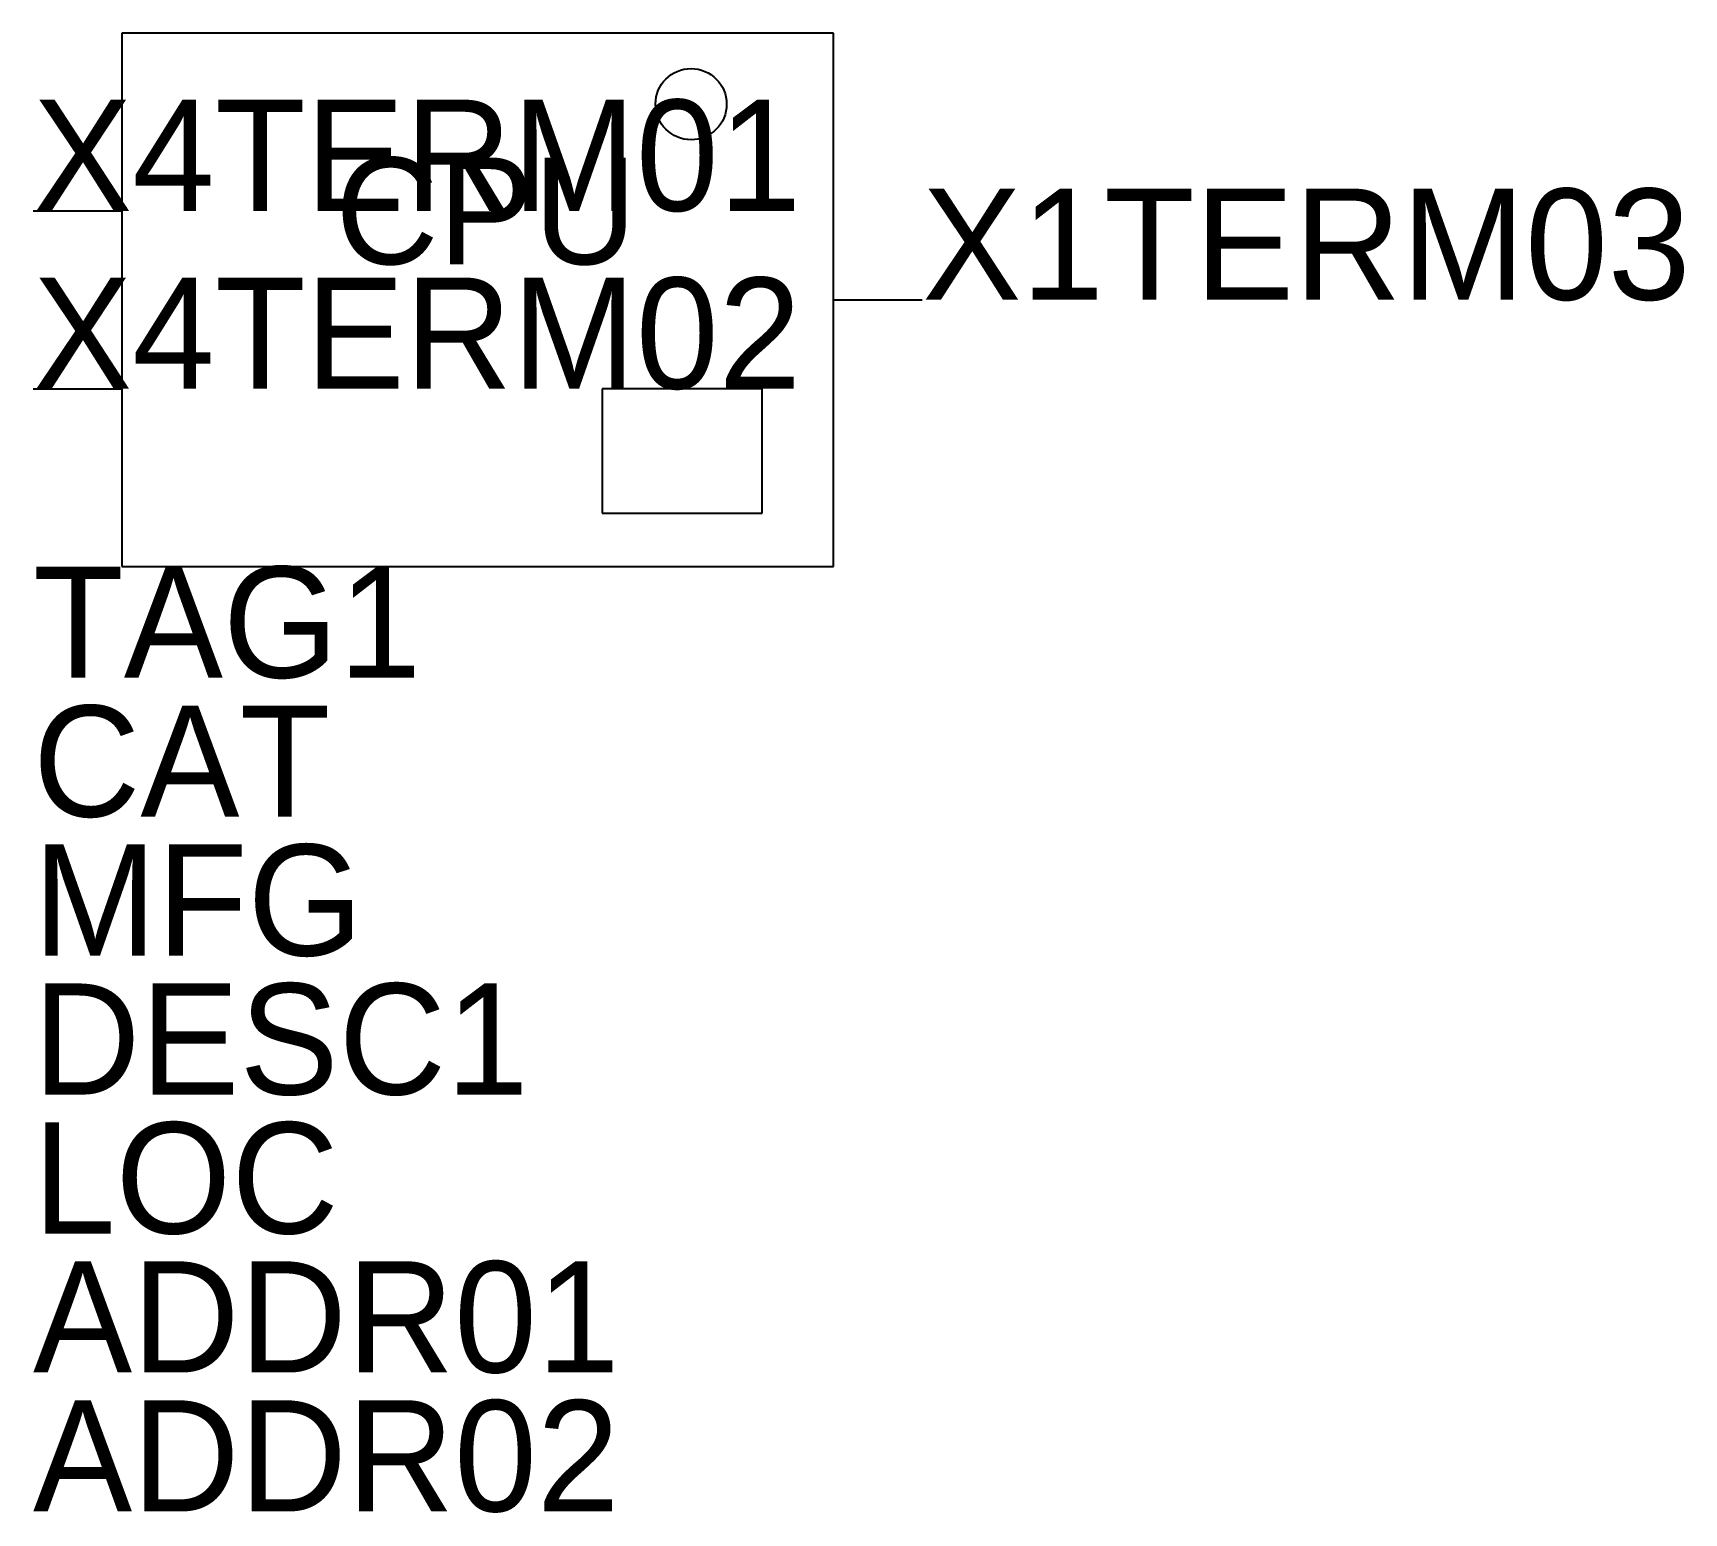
# Model space of a CAD drawing. Extents: x -0.5 to 1.36, y -1.36 to 0.3.
import ezdxf

# ---------------------------------------------------------------- set-up
doc = ezdxf.new("R2010")
doc.units = 0
doc.layers.get('0').update_dxf_attribs({"linetype": 'CONTINUOUS'})

msp = doc.modelspace()

# ---------------------------------------------------------------- linework, layer by layer
for p, q in [((0.4, 0.3), (-0.4, 0.3)), ((-0.4, 0.3), (-0.4, -0.3)), ((0.4, -0.3), (0.4, 0.3)), ((-0.5, 0.1), (-0.4, 0.1)), ((0.4, 0), (0.5, 0)), ((-0.5, -0.1), (-0.4, -0.1)), ((0.32, -0.1), (0.14, -0.1)), ((0.14, -0.1), (0.14, -0.24)), ((0.32, -0.24), (0.32, -0.1)), ((0.14, -0.24), (0.32, -0.24)), ((-0.4, -0.3), (0.4, -0.3))]:
    msp.add_line(p, q)
msp.add_circle((0.24, 0.22), 0.04)

# ---------------------------------------------------------------- texts
at = {"flags": 1}
for tag, p in [('X4TERM01', (-0.5, 0.1)), ('X1TERM03', (0.5, 0)), ('X4TERM02', (-0.5, -0.1))]:
    msp.add_attdef(tag, p, '', height=0.125, dxfattribs=at)
for tag, p in [('TAG1', (-0.5, -0.425)), ('CAT', (-0.5, -0.58125)), ('MFG', (-0.5, -0.7375)), ('DESC1', (-0.5, -0.89375)), ('LOC', (-0.5, -1.05)), ('ADDR01', (-0.5, -1.20625)), ('ADDR02', (-0.5, -1.3625))]:
    msp.add_attdef(tag, p, '', height=0.125)
at = {"layer": '0.0'}
msp.add_text('CPU', height=0.12, dxfattribs=at).set_placement((-0.16, 0.04))

doc.saveas('drawing.dxf')
